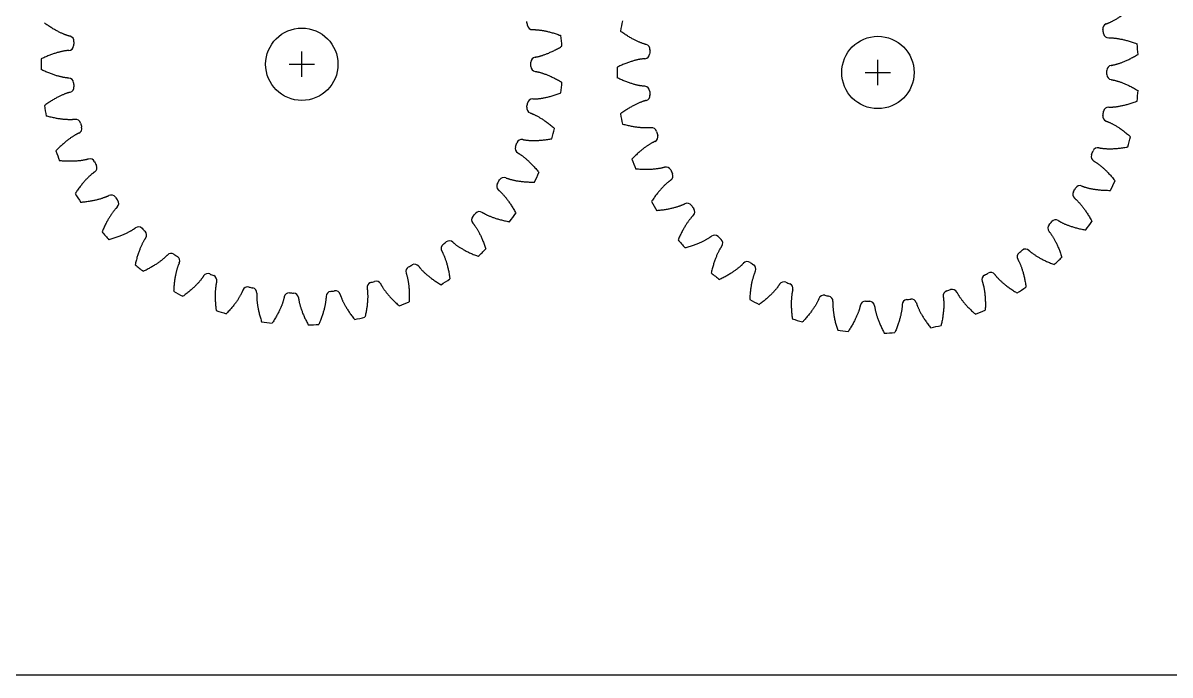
# Model space of a CAD drawing. Extents: x 2.5 to 99.9, y 257.1 to 300.1.
# Drawn here: x 22.79 to 57.67, y 257.14 to 276.97 of the extents above; entities that cross this region are included whole.
import ezdxf

# ---------------------------------------------------------------- set-up
doc = ezdxf.new("R2010")
doc.units = 0
doc.header["$LTSCALE"] = 12.7
for name, color, linetype in [('CENTERMARKS', 7, 'CONTINUOUS'), ('SKETCHED_GEOMETRY', 1, 'CONTINUOUS'), ('VISIBLE', 1, 'CONTINUOUS')]:
    doc.layers.add(name, color=color, linetype=linetype)

msp = doc.modelspace()

# ---------------------------------------------------------------- linework, layer by layer
at = {"layer": 'CENTERMARKS', "linetype": 'CONTINUOUS'}
for p, q in [((31.267, 275.332), (31.267, 276.102)), ((30.882, 275.717), (31.652, 275.717)), ((48.785, 275.082), (48.785, 275.852)), ((48.4, 275.467), (49.17, 275.467))]:
    msp.add_line(p, q, dxfattribs=at)
at = {"layer": 'SKETCHED_GEOMETRY'}
msp.add_line((99.9, 257.138), (2.466, 257.138), dxfattribs=at)
at = {"layer": 'VISIBLE'}
for centre in [(31.267, 275.717), (48.785, 275.467)]:
    msp.add_circle(centre, 1.1, dxfattribs=at)
for centre, radius, start, end in [((31.267, 275.717), 6.964, 9.7675, 10.8039), ((48.785, 275.467), 7.929, 168.5526, 170.876), ((38.282, 276.925), 0.154, 189.7675, 271.6783), ((55.777, 276.801), 0.154, 108.8932, 190.8039), ((48.785, 275.467), 6.964, 9.7675, 10.8039), ((55.8, 276.674), 0.154, 189.7675, 271.6783), ((24.172, 276.291), 0.154, 273.4646, 355.3753), ((24.183, 276.419), 0.154, 354.339, 76.2497), ((31.267, 275.717), 6.964, 174.339, 175.3753), ((31.267, 275.717), 7.929, 3.9812, 6.3045), ((41.701, 276.169), 0.154, 354.339, 76.2497), ((48.785, 275.467), 7.929, 3.9812, 6.3045), ((38.385, 275.781), 0.154, 98.6074, 180.5182), ((41.69, 276.041), 0.154, 273.4646, 355.3753), ((48.785, 275.467), 6.964, 174.339, 175.3753), ((31.267, 275.717), 7.929, 178.8383, 181.1617), ((31.267, 275.717), 6.964, 359.4818, 0.5182), ((38.385, 275.652), 0.154, 179.4818, 261.3926), ((48.785, 275.467), 7.929, 178.8383, 181.1617), ((55.903, 275.531), 0.154, 98.6074, 180.5182), ((24.172, 275.143), 0.154, 4.6247, 86.5354), ((48.785, 275.467), 6.964, 359.4818, 0.5182), ((55.903, 275.402), 0.154, 179.4818, 261.3926), ((24.183, 275.015), 0.154, 283.7503, 5.661), ((31.267, 275.717), 6.964, 184.6247, 185.661), ((31.267, 275.717), 7.929, 353.6955, 356.0188), ((41.69, 274.893), 0.154, 4.6247, 86.5354), ((48.785, 275.467), 6.964, 184.6247, 185.661), ((48.785, 275.467), 7.929, 353.6955, 356.0188), ((31.267, 275.717), 6.964, 349.1961, 350.2325), ((38.282, 274.509), 0.154, 88.3217, 170.2325), ((41.701, 274.764), 0.154, 283.7503, 5.661), ((31.267, 275.717), 7.929, 189.124, 191.4474), ((38.259, 274.383), 0.154, 169.1961, 251.1068), ((48.785, 275.467), 7.929, 189.124, 191.4474), ((48.785, 275.467), 6.964, 349.1961, 350.2325), ((55.8, 274.259), 0.154, 88.3217, 170.2325), ((24.388, 273.885), 0.154, 14.9104, 96.8211), ((31.267, 275.717), 6.964, 194.9104, 195.9468), ((55.777, 274.132), 0.154, 169.1961, 251.1068), ((24.423, 273.761), 0.154, 294.036, 15.9468), ((31.267, 275.717), 7.929, 343.4098, 345.7331), ((41.906, 273.635), 0.154, 14.9104, 96.8211), ((41.941, 273.511), 0.154, 294.036, 15.9468), ((48.785, 275.467), 6.964, 194.9104, 195.9468), ((48.785, 275.467), 7.929, 343.4098, 345.7331), ((37.909, 273.155), 0.154, 158.9104, 240.8211), ((31.267, 275.717), 6.964, 338.9104, 339.9468), ((37.954, 273.276), 0.154, 78.036, 159.9468), ((55.472, 273.026), 0.154, 78.036, 159.9468), ((31.267, 275.717), 7.929, 199.4098, 201.7331), ((24.826, 272.686), 0.154, 25.1961, 107.1068), ((48.785, 275.467), 7.929, 199.4098, 201.7331), ((55.427, 272.905), 0.154, 158.9104, 240.8211), ((48.785, 275.467), 6.964, 338.9104, 339.9468), ((31.267, 275.717), 6.964, 205.1961, 206.2325), ((24.882, 272.57), 0.154, 304.3217, 26.2325), ((42.344, 272.436), 0.154, 25.1961, 107.1068), ((48.785, 275.467), 6.964, 205.1961, 206.2325), ((37.345, 272.011), 0.154, 148.6247, 230.5354), ((31.267, 275.717), 6.964, 328.6247, 329.661), ((37.411, 272.121), 0.154, 67.7503, 149.661), ((31.267, 275.717), 7.929, 333.124, 335.4474), ((42.4, 272.32), 0.154, 304.3217, 26.2325), ((48.785, 275.467), 7.929, 333.124, 335.4474), ((31.267, 275.717), 7.929, 209.6955, 212.0188), ((25.471, 271.585), 0.154, 35.4818, 117.3926), ((54.863, 271.76), 0.154, 148.6247, 230.5354), ((48.785, 275.467), 6.964, 328.6247, 329.661), ((54.929, 271.871), 0.154, 67.7503, 149.661), ((31.267, 275.717), 6.964, 215.4818, 216.5182), ((25.546, 271.481), 0.154, 314.6074, 36.5182), ((48.785, 275.467), 7.929, 209.6955, 212.0188), ((42.989, 271.335), 0.154, 35.4818, 117.3926), ((48.785, 275.467), 6.964, 215.4818, 216.5182), ((36.585, 270.985), 0.154, 138.339, 220.2497), ((31.267, 275.717), 6.964, 318.339, 319.3753), ((36.67, 271.082), 0.154, 57.4646, 139.3753), ((31.267, 275.717), 7.929, 322.8383, 325.1617), ((43.064, 271.231), 0.154, 314.6074, 36.5182), ((26.301, 270.616), 0.154, 45.7675, 127.6783), ((31.267, 275.717), 6.964, 225.7675, 226.8039), ((54.103, 270.735), 0.154, 138.339, 220.2497), ((48.785, 275.467), 6.964, 318.339, 319.3753), ((54.188, 270.832), 0.154, 57.4646, 139.3753), ((48.785, 275.467), 7.929, 322.8383, 325.1617), ((31.267, 275.717), 7.929, 219.9812, 222.3045), ((26.394, 270.527), 0.154, 324.8932, 46.8039), ((35.756, 270.192), 0.154, 47.1789, 129.0896), ((48.785, 275.467), 7.929, 219.9812, 222.3045), ((43.82, 270.366), 0.154, 45.7675, 127.6783), ((48.785, 275.467), 6.964, 225.7675, 226.8039), ((43.913, 270.277), 0.154, 324.8932, 46.8039), ((35.655, 270.112), 0.154, 128.0532, 209.964), ((31.267, 275.717), 6.964, 308.0532, 309.0896), ((31.267, 275.717), 7.929, 312.5526, 314.876), ((48.785, 275.467), 6.964, 308.0532, 309.0896), ((53.274, 269.942), 0.154, 47.1789, 129.0896), ((27.292, 269.812), 0.154, 56.0532, 137.964), ((31.267, 275.717), 6.964, 236.0532, 237.0896), ((27.399, 269.741), 0.154, 335.1789, 57.0896), ((44.81, 269.561), 0.154, 56.0532, 137.964), ((48.785, 275.467), 6.964, 236.0532, 237.0896), ((53.173, 269.861), 0.154, 128.0532, 209.964), ((48.785, 275.467), 7.929, 312.5526, 314.876), ((31.267, 275.717), 7.929, 230.2669, 232.5902), ((28.41, 269.197), 0.154, 66.339, 148.2497), ((31.267, 275.717), 6.964, 246.339, 247.3753), ((34.583, 269.418), 0.154, 117.7675, 199.6783), ((31.267, 275.717), 6.964, 297.7675, 298.8039), ((34.697, 269.479), 0.154, 36.8932, 118.8039), ((48.785, 275.467), 7.929, 230.2669, 232.5902), ((44.918, 269.491), 0.154, 335.1789, 57.0896), ((52.102, 269.168), 0.154, 117.7675, 199.6783), ((48.785, 275.467), 6.964, 297.7675, 298.8039), ((52.215, 269.229), 0.154, 36.8932, 118.8039), ((28.529, 269.146), 0.154, 345.4646, 67.3753), ((29.62, 268.791), 0.154, 76.6247, 158.5354), ((33.405, 268.927), 0.154, 107.4818, 189.3926), ((31.267, 275.717), 6.964, 287.4818, 288.5182), ((33.528, 268.967), 0.154, 26.6074, 108.5182), ((31.267, 275.717), 7.929, 302.2669, 304.5902), ((45.928, 268.947), 0.154, 66.339, 148.2497), ((48.785, 275.467), 6.964, 246.339, 247.3753), ((46.047, 268.896), 0.154, 345.4646, 67.3753), ((31.267, 275.717), 7.929, 240.5526, 242.876), ((31.267, 275.717), 6.964, 256.6247, 257.661), ((29.746, 268.763), 0.154, 355.7503, 77.661), ((30.883, 268.609), 0.154, 86.9104, 168.8211), ((31.267, 275.717), 6.964, 266.9104, 267.9468), ((31.012, 268.603), 0.154, 6.036, 87.9468), ((32.159, 268.654), 0.154, 97.1961, 179.1068), ((31.267, 275.717), 6.964, 277.1961, 278.2325), ((32.286, 268.672), 0.154, 16.3217, 98.2325), ((47.138, 268.541), 0.154, 76.6247, 158.5354), ((48.785, 275.467), 6.964, 256.6247, 257.661), ((47.264, 268.513), 0.154, 355.7503, 77.661), ((50.924, 268.677), 0.154, 107.4818, 189.3926), ((48.785, 275.467), 6.964, 287.4818, 288.5182), ((51.046, 268.717), 0.154, 26.6074, 108.5182), ((48.785, 275.467), 7.929, 302.2669, 304.5902), ((31.267, 275.717), 7.929, 291.9812, 294.3045), ((48.785, 275.467), 7.929, 240.5526, 242.876), ((48.402, 268.358), 0.154, 86.9104, 168.8211), ((48.785, 275.467), 6.964, 266.9104, 267.9468), ((48.53, 268.353), 0.154, 6.036, 87.9468), ((49.677, 268.404), 0.154, 97.1961, 179.1068), ((48.785, 275.467), 6.964, 277.1961, 278.2325), ((49.804, 268.422), 0.154, 16.3217, 98.2325), ((31.267, 275.717), 7.929, 250.8383, 253.1617), ((31.267, 275.717), 7.929, 281.6955, 284.0188), ((48.785, 275.467), 7.929, 250.8383, 253.1617), ((48.785, 275.467), 7.929, 291.9812, 294.3045), ((31.267, 275.717), 7.929, 261.124, 263.4474), ((31.267, 275.717), 7.929, 271.4098, 273.7331), ((48.785, 275.467), 7.929, 261.124, 263.4474), ((48.785, 275.467), 7.929, 271.4098, 273.7331), ((48.785, 275.467), 7.929, 281.6955, 284.0188)]:
    msp.add_arc(centre, radius, start, end, dxfattribs=at)
for points in [[(55.728, 276.947), (55.733, 276.949), (55.745, 276.953), (55.765, 276.96), (55.787, 276.969), (55.812, 276.98), (55.839, 276.992), (55.868, 277.005), (55.9, 277.021), (55.933, 277.039), (55.969, 277.058), (56.007, 277.08), (56.047, 277.104), (56.089, 277.13), (56.133, 277.159), (56.178, 277.19), (56.225, 277.223), (56.274, 277.259), (56.324, 277.298), (56.375, 277.34), (56.424, 277.381), (56.455, 277.408), (56.469, 277.421)], [(24.22, 276.569), (24.214, 276.57), (24.202, 276.573), (24.182, 276.579), (24.159, 276.586), (24.133, 276.594), (24.105, 276.604), (24.075, 276.615), (24.042, 276.627), (24.007, 276.642), (23.969, 276.658), (23.93, 276.676), (23.888, 276.697), (23.844, 276.719), (23.798, 276.743), (23.75, 276.77), (23.7, 276.799), (23.648, 276.831), (23.595, 276.865), (23.54, 276.902), (23.487, 276.938), (23.454, 276.963), (23.439, 276.974)], [(38.287, 276.77), (38.293, 276.771), (38.305, 276.771), (38.326, 276.771), (38.35, 276.77), (38.377, 276.769), (38.407, 276.767), (38.439, 276.765), (38.474, 276.761), (38.512, 276.757), (38.552, 276.751), (38.595, 276.744), (38.641, 276.736), (38.69, 276.726), (38.74, 276.714), (38.794, 276.701), (38.85, 276.686), (38.908, 276.67), (38.969, 276.651), (39.031, 276.63), (39.091, 276.609), (39.13, 276.594), (39.148, 276.588)], [(41.738, 276.319), (41.732, 276.32), (41.72, 276.323), (41.7, 276.329), (41.677, 276.336), (41.651, 276.344), (41.623, 276.353), (41.593, 276.364), (41.56, 276.377), (41.525, 276.392), (41.487, 276.408), (41.448, 276.426), (41.406, 276.446), (41.362, 276.469), (41.316, 276.493), (41.268, 276.52), (41.218, 276.549), (41.166, 276.581), (41.113, 276.615), (41.058, 276.652), (41.006, 276.688), (40.972, 276.713), (40.957, 276.724)], [(55.805, 276.52), (55.811, 276.52), (55.823, 276.521), (55.845, 276.521), (55.868, 276.52), (55.895, 276.519), (55.925, 276.517), (55.957, 276.515), (55.992, 276.511), (56.03, 276.506), (56.07, 276.501), (56.114, 276.494), (56.159, 276.485), (56.208, 276.476), (56.259, 276.464), (56.312, 276.451), (56.368, 276.436), (56.426, 276.419), (56.487, 276.401), (56.55, 276.38), (56.609, 276.359), (56.649, 276.344), (56.666, 276.337)], [(24.181, 276.137), (24.175, 276.137), (24.163, 276.136), (24.142, 276.134), (24.118, 276.131), (24.091, 276.128), (24.062, 276.123), (24.03, 276.118), (23.995, 276.111), (23.958, 276.103), (23.918, 276.094), (23.876, 276.083), (23.831, 276.071), (23.784, 276.056), (23.734, 276.041), (23.682, 276.023), (23.628, 276.003), (23.572, 275.981), (23.513, 275.957), (23.452, 275.93), (23.394, 275.904), (23.357, 275.886), (23.34, 275.878)], [(38.362, 275.934), (38.368, 275.935), (38.38, 275.937), (38.401, 275.94), (38.425, 275.945), (38.451, 275.951), (38.48, 275.958), (38.511, 275.966), (38.545, 275.976), (38.581, 275.987), (38.62, 276), (38.661, 276.015), (38.705, 276.031), (38.75, 276.049), (38.798, 276.07), (38.849, 276.092), (38.901, 276.117), (38.955, 276.144), (39.012, 276.173), (39.07, 276.205), (39.125, 276.236), (39.161, 276.258), (39.177, 276.267)], [(55.88, 275.683), (55.886, 275.684), (55.899, 275.686), (55.919, 275.69), (55.943, 275.695), (55.969, 275.701), (55.998, 275.708), (56.029, 275.716), (56.063, 275.726), (56.099, 275.737), (56.138, 275.75), (56.179, 275.764), (56.223, 275.781), (56.269, 275.799), (56.317, 275.819), (56.367, 275.842), (56.419, 275.866), (56.473, 275.893), (56.53, 275.923), (56.588, 275.954), (56.643, 275.986), (56.679, 276.008), (56.695, 276.017)], [(41.699, 275.887), (41.693, 275.886), (41.681, 275.885), (41.66, 275.884), (41.636, 275.881), (41.609, 275.877), (41.58, 275.873), (41.548, 275.867), (41.514, 275.861), (41.476, 275.853), (41.437, 275.844), (41.394, 275.833), (41.349, 275.82), (41.302, 275.806), (41.252, 275.79), (41.2, 275.772), (41.146, 275.753), (41.09, 275.731), (41.031, 275.707), (40.97, 275.68), (40.912, 275.654), (40.875, 275.635), (40.858, 275.627)], [(24.181, 275.297), (24.175, 275.297), (24.163, 275.298), (24.142, 275.3), (24.118, 275.303), (24.091, 275.306), (24.062, 275.31), (24.03, 275.316), (23.995, 275.323), (23.958, 275.331), (23.918, 275.34), (23.876, 275.351), (23.831, 275.363), (23.784, 275.377), (23.734, 275.393), (23.682, 275.411), (23.628, 275.431), (23.572, 275.453), (23.513, 275.477), (23.452, 275.503), (23.394, 275.53), (23.357, 275.548), (23.34, 275.556)], [(38.362, 275.5), (38.368, 275.499), (38.38, 275.497), (38.401, 275.493), (38.425, 275.489), (38.451, 275.483), (38.48, 275.476), (38.511, 275.467), (38.545, 275.458), (38.581, 275.446), (38.62, 275.434), (38.661, 275.419), (38.705, 275.403), (38.75, 275.384), (38.798, 275.364), (38.849, 275.342), (38.901, 275.317), (38.955, 275.29), (39.012, 275.261), (39.07, 275.229), (39.125, 275.198), (39.161, 275.176), (39.177, 275.166)], [(41.699, 275.047), (41.693, 275.047), (41.681, 275.048), (41.66, 275.05), (41.636, 275.052), (41.609, 275.056), (41.58, 275.06), (41.548, 275.066), (41.514, 275.072), (41.476, 275.08), (41.437, 275.09), (41.394, 275.1), (41.349, 275.113), (41.302, 275.127), (41.252, 275.143), (41.2, 275.161), (41.146, 275.181), (41.09, 275.203), (41.031, 275.227), (40.97, 275.253), (40.912, 275.28), (40.875, 275.298), (40.858, 275.306)], [(55.88, 275.25), (55.886, 275.249), (55.899, 275.247), (55.919, 275.243), (55.943, 275.238), (55.969, 275.233), (55.998, 275.225), (56.029, 275.217), (56.063, 275.207), (56.099, 275.196), (56.138, 275.183), (56.179, 275.169), (56.223, 275.152), (56.269, 275.134), (56.317, 275.114), (56.367, 275.091), (56.419, 275.067), (56.473, 275.04), (56.53, 275.011), (56.588, 274.979), (56.643, 274.947), (56.679, 274.926), (56.695, 274.916)], [(24.22, 274.865), (24.214, 274.864), (24.202, 274.86), (24.182, 274.855), (24.159, 274.848), (24.133, 274.84), (24.105, 274.83), (24.075, 274.819), (24.042, 274.806), (24.007, 274.792), (23.969, 274.776), (23.93, 274.757), (23.888, 274.737), (23.844, 274.715), (23.798, 274.69), (23.75, 274.663), (23.7, 274.634), (23.648, 274.603), (23.595, 274.568), (23.54, 274.532), (23.487, 274.495), (23.454, 274.471), (23.439, 274.46)], [(38.287, 274.663), (38.293, 274.663), (38.305, 274.663), (38.326, 274.663), (38.35, 274.663), (38.377, 274.664), (38.407, 274.666), (38.439, 274.669), (38.474, 274.672), (38.512, 274.677), (38.552, 274.683), (38.595, 274.69), (38.641, 274.698), (38.69, 274.708), (38.74, 274.719), (38.794, 274.732), (38.85, 274.747), (38.908, 274.764), (38.969, 274.783), (39.031, 274.804), (39.091, 274.825), (39.13, 274.84), (39.148, 274.846)], [(41.738, 274.615), (41.732, 274.613), (41.72, 274.61), (41.7, 274.605), (41.677, 274.598), (41.651, 274.59), (41.623, 274.58), (41.593, 274.569), (41.56, 274.556), (41.525, 274.542), (41.487, 274.525), (41.448, 274.507), (41.406, 274.487), (41.362, 274.465), (41.316, 274.44), (41.268, 274.413), (41.218, 274.384), (41.166, 274.352), (41.113, 274.318), (41.058, 274.281), (41.006, 274.245), (40.972, 274.22), (40.957, 274.209)], [(55.805, 274.413), (55.811, 274.413), (55.823, 274.413), (55.845, 274.413), (55.868, 274.413), (55.895, 274.414), (55.925, 274.416), (55.957, 274.419), (55.992, 274.422), (56.03, 274.427), (56.07, 274.432), (56.114, 274.439), (56.159, 274.448), (56.208, 274.458), (56.259, 274.469), (56.312, 274.482), (56.368, 274.497), (56.426, 274.514), (56.487, 274.533), (56.55, 274.553), (56.609, 274.575), (56.649, 274.589), (56.666, 274.596)], [(38.209, 274.237), (38.215, 274.235), (38.227, 274.231), (38.247, 274.223), (38.269, 274.214), (38.294, 274.204), (38.321, 274.192), (38.35, 274.178), (38.381, 274.162), (38.415, 274.145), (38.451, 274.125), (38.489, 274.104), (38.529, 274.08), (38.571, 274.053), (38.614, 274.025), (38.66, 273.994), (38.707, 273.96), (38.756, 273.924), (38.806, 273.885), (38.857, 273.844), (38.906, 273.803), (38.937, 273.775), (38.951, 273.763)], [(24.37, 274.038), (24.364, 274.038), (24.352, 274.036), (24.331, 274.034), (24.307, 274.033), (24.28, 274.031), (24.25, 274.031), (24.218, 274.03), (24.183, 274.031), (24.145, 274.032), (24.104, 274.034), (24.06, 274.037), (24.014, 274.041), (23.965, 274.047), (23.913, 274.053), (23.859, 274.062), (23.802, 274.071), (23.742, 274.083), (23.68, 274.096), (23.616, 274.111), (23.554, 274.127), (23.514, 274.138), (23.496, 274.143)], [(41.888, 273.788), (41.882, 273.787), (41.87, 273.786), (41.849, 273.784), (41.825, 273.782), (41.798, 273.781), (41.768, 273.78), (41.736, 273.78), (41.701, 273.78), (41.663, 273.781), (41.622, 273.784), (41.578, 273.787), (41.532, 273.791), (41.483, 273.796), (41.431, 273.803), (41.377, 273.811), (41.32, 273.821), (41.26, 273.833), (41.198, 273.846), (41.134, 273.861), (41.072, 273.877), (41.032, 273.888), (41.014, 273.893)], [(55.728, 273.986), (55.733, 273.985), (55.745, 273.98), (55.765, 273.973), (55.787, 273.964), (55.812, 273.954), (55.839, 273.942), (55.868, 273.928), (55.9, 273.912), (55.933, 273.895), (55.969, 273.875), (56.007, 273.853), (56.047, 273.829), (56.089, 273.803), (56.133, 273.775), (56.178, 273.744), (56.225, 273.71), (56.274, 273.674), (56.324, 273.635), (56.375, 273.593), (56.424, 273.553), (56.455, 273.525), (56.469, 273.513)], [(24.485, 273.62), (24.48, 273.618), (24.469, 273.613), (24.45, 273.604), (24.428, 273.593), (24.405, 273.58), (24.379, 273.566), (24.351, 273.549), (24.321, 273.531), (24.289, 273.51), (24.255, 273.488), (24.219, 273.463), (24.181, 273.435), (24.142, 273.405), (24.101, 273.373), (24.059, 273.338), (24.015, 273.3), (23.969, 273.26), (23.923, 273.217), (23.875, 273.171), (23.831, 273.126), (23.802, 273.095), (23.789, 273.082)], [(37.986, 273.427), (37.992, 273.426), (38.004, 273.423), (38.025, 273.419), (38.048, 273.416), (38.075, 273.412), (38.104, 273.408), (38.137, 273.405), (38.172, 273.402), (38.21, 273.4), (38.251, 273.398), (38.294, 273.398), (38.341, 273.398), (38.39, 273.399), (38.442, 273.401), (38.497, 273.404), (38.555, 273.409), (38.615, 273.415), (38.678, 273.423), (38.744, 273.432), (38.806, 273.442), (38.847, 273.45), (38.866, 273.453)], [(42.003, 273.37), (41.998, 273.368), (41.987, 273.362), (41.968, 273.353), (41.946, 273.342), (41.923, 273.33), (41.897, 273.315), (41.869, 273.299), (41.839, 273.281), (41.807, 273.26), (41.773, 273.237), (41.737, 273.212), (41.699, 273.185), (41.66, 273.155), (41.619, 273.123), (41.577, 273.088), (41.533, 273.05), (41.488, 273.01), (41.441, 272.967), (41.394, 272.921), (41.349, 272.876), (41.32, 272.845), (41.307, 272.832)], [(55.504, 273.177), (55.51, 273.175), (55.522, 273.173), (55.543, 273.169), (55.567, 273.165), (55.593, 273.162), (55.622, 273.158), (55.655, 273.155), (55.69, 273.152), (55.728, 273.15), (55.769, 273.148), (55.812, 273.147), (55.859, 273.147), (55.908, 273.148), (55.96, 273.151), (56.015, 273.154), (56.073, 273.159), (56.133, 273.165), (56.196, 273.172), (56.262, 273.182), (56.324, 273.192), (56.366, 273.199), (56.384, 273.203)], [(24.781, 272.834), (24.775, 272.832), (24.763, 272.828), (24.743, 272.823), (24.719, 272.817), (24.693, 272.811), (24.664, 272.805), (24.632, 272.799), (24.598, 272.793), (24.56, 272.787), (24.519, 272.782), (24.476, 272.777), (24.43, 272.773), (24.38, 272.77), (24.328, 272.767), (24.273, 272.765), (24.216, 272.765), (24.155, 272.766), (24.092, 272.768), (24.025, 272.771), (23.962, 272.775), (23.92, 272.779), (23.902, 272.781)], [(37.834, 273.021), (37.839, 273.018), (37.85, 273.012), (37.868, 273.001), (37.888, 272.988), (37.91, 272.974), (37.935, 272.957), (37.961, 272.938), (37.99, 272.917), (38.02, 272.894), (38.051, 272.868), (38.085, 272.84), (38.12, 272.809), (38.156, 272.776), (38.194, 272.74), (38.233, 272.702), (38.274, 272.66), (38.315, 272.616), (38.357, 272.569), (38.401, 272.518), (38.441, 272.47), (38.467, 272.437), (38.479, 272.422)], [(24.969, 272.443), (24.964, 272.44), (24.953, 272.433), (24.936, 272.42), (24.917, 272.406), (24.896, 272.389), (24.873, 272.37), (24.849, 272.349), (24.823, 272.326), (24.795, 272.3), (24.765, 272.271), (24.735, 272.24), (24.702, 272.207), (24.669, 272.17), (24.635, 272.131), (24.599, 272.089), (24.563, 272.044), (24.525, 271.997), (24.487, 271.946), (24.449, 271.892), (24.413, 271.84), (24.39, 271.805), (24.38, 271.789)], [(42.299, 272.584), (42.293, 272.582), (42.281, 272.578), (42.261, 272.573), (42.237, 272.567), (42.211, 272.561), (42.182, 272.554), (42.151, 272.548), (42.116, 272.542), (42.078, 272.537), (42.038, 272.532), (41.994, 272.527), (41.948, 272.523), (41.899, 272.519), (41.847, 272.517), (41.792, 272.515), (41.734, 272.515), (41.673, 272.515), (41.61, 272.517), (41.544, 272.521), (41.48, 272.525), (41.439, 272.529), (41.42, 272.531)], [(55.352, 272.771), (55.357, 272.768), (55.368, 272.761), (55.386, 272.751), (55.406, 272.738), (55.429, 272.723), (55.453, 272.707), (55.479, 272.688), (55.508, 272.667), (55.538, 272.643), (55.57, 272.618), (55.603, 272.59), (55.638, 272.559), (55.675, 272.526), (55.712, 272.49), (55.751, 272.451), (55.792, 272.41), (55.833, 272.366), (55.876, 272.318), (55.919, 272.268), (55.959, 272.219), (55.985, 272.187), (55.997, 272.172)], [(37.469, 272.264), (37.474, 272.262), (37.486, 272.257), (37.506, 272.25), (37.529, 272.242), (37.554, 272.233), (37.582, 272.225), (37.613, 272.216), (37.648, 272.207), (37.684, 272.198), (37.724, 272.189), (37.767, 272.18), (37.813, 272.172), (37.862, 272.164), (37.913, 272.157), (37.968, 272.15), (38.025, 272.145), (38.086, 272.14), (38.149, 272.136), (38.215, 272.134), (38.279, 272.132), (38.321, 272.133), (38.339, 272.133)], [(42.487, 272.193), (42.482, 272.19), (42.472, 272.182), (42.455, 272.17), (42.435, 272.155), (42.414, 272.139), (42.392, 272.12), (42.367, 272.099), (42.341, 272.075), (42.313, 272.05), (42.283, 272.021), (42.253, 271.99), (42.221, 271.956), (42.187, 271.92), (42.153, 271.881), (42.117, 271.839), (42.081, 271.794), (42.044, 271.746), (42.006, 271.695), (41.967, 271.642), (41.931, 271.589), (41.908, 271.554), (41.898, 271.539)], [(37.247, 271.892), (37.251, 271.888), (37.261, 271.88), (37.277, 271.866), (37.294, 271.85), (37.314, 271.831), (37.335, 271.811), (37.358, 271.787), (37.382, 271.762), (37.407, 271.733), (37.434, 271.702), (37.462, 271.669), (37.491, 271.632), (37.521, 271.593), (37.551, 271.551), (37.583, 271.506), (37.615, 271.458), (37.648, 271.407), (37.681, 271.353), (37.715, 271.296), (37.746, 271.241), (37.766, 271.204), (37.775, 271.188)], [(54.987, 272.014), (54.993, 272.011), (55.004, 272.007), (55.024, 271.999), (55.047, 271.991), (55.072, 271.983), (55.1, 271.974), (55.132, 271.965), (55.166, 271.956), (55.203, 271.947), (55.242, 271.939), (55.285, 271.93), (55.331, 271.922), (55.38, 271.914), (55.431, 271.907), (55.486, 271.9), (55.544, 271.894), (55.604, 271.89), (55.667, 271.886), (55.734, 271.883), (55.797, 271.882), (55.839, 271.882), (55.857, 271.882)], [(25.4, 271.722), (25.394, 271.719), (25.383, 271.713), (25.364, 271.704), (25.342, 271.694), (25.318, 271.684), (25.29, 271.673), (25.26, 271.661), (25.227, 271.649), (25.191, 271.637), (25.152, 271.624), (25.11, 271.612), (25.065, 271.599), (25.017, 271.587), (24.967, 271.575), (24.913, 271.564), (24.856, 271.553), (24.796, 271.543), (24.734, 271.534), (24.668, 271.525), (24.605, 271.518), (24.563, 271.515), (24.545, 271.513)], [(42.918, 271.472), (42.913, 271.469), (42.901, 271.463), (42.882, 271.454), (42.86, 271.444), (42.836, 271.434), (42.808, 271.422), (42.778, 271.411), (42.745, 271.399), (42.709, 271.386), (42.67, 271.374), (42.628, 271.361), (42.583, 271.349), (42.536, 271.337), (42.485, 271.325), (42.431, 271.314), (42.374, 271.303), (42.314, 271.293), (42.252, 271.283), (42.186, 271.275), (42.123, 271.268), (42.081, 271.264), (42.063, 271.263)], [(54.765, 271.641), (54.769, 271.638), (54.779, 271.63), (54.795, 271.616), (54.813, 271.6), (54.832, 271.581), (54.853, 271.56), (54.876, 271.537), (54.9, 271.511), (54.925, 271.483), (54.952, 271.452), (54.98, 271.419), (55.009, 271.382), (55.039, 271.343), (55.07, 271.301), (55.101, 271.256), (55.133, 271.208), (55.166, 271.157), (55.199, 271.103), (55.233, 271.046), (55.264, 270.991), (55.284, 270.954), (55.293, 270.937)], [(25.654, 271.371), (25.65, 271.367), (25.641, 271.358), (25.627, 271.343), (25.611, 271.325), (25.593, 271.305), (25.574, 271.282), (25.553, 271.257), (25.532, 271.229), (25.509, 271.199), (25.485, 271.166), (25.46, 271.13), (25.435, 271.091), (25.408, 271.049), (25.381, 271.005), (25.354, 270.957), (25.326, 270.906), (25.298, 270.853), (25.27, 270.796), (25.241, 270.736), (25.215, 270.678), (25.199, 270.639), (25.192, 270.622)], [(36.753, 271.212), (36.758, 271.209), (36.768, 271.202), (36.787, 271.191), (36.807, 271.18), (36.831, 271.167), (36.857, 271.153), (36.886, 271.139), (36.918, 271.124), (36.953, 271.108), (36.991, 271.093), (37.031, 271.076), (37.075, 271.06), (37.121, 271.044), (37.171, 271.027), (37.223, 271.011), (37.279, 270.995), (37.338, 270.98), (37.399, 270.965), (37.464, 270.951), (37.526, 270.938), (37.567, 270.931), (37.586, 270.927)], [(43.173, 271.121), (43.168, 271.117), (43.16, 271.108), (43.145, 271.093), (43.129, 271.075), (43.111, 271.055), (43.092, 271.032), (43.071, 271.007), (43.05, 270.979), (43.027, 270.949), (43.003, 270.916), (42.978, 270.88), (42.953, 270.841), (42.926, 270.799), (42.9, 270.754), (42.872, 270.707), (42.844, 270.656), (42.816, 270.602), (42.788, 270.546), (42.759, 270.486), (42.733, 270.428), (42.717, 270.389), (42.71, 270.372)], [(26.207, 270.738), (26.203, 270.735), (26.193, 270.727), (26.175, 270.715), (26.156, 270.701), (26.133, 270.686), (26.109, 270.67), (26.081, 270.653), (26.05, 270.636), (26.017, 270.617), (25.981, 270.598), (25.942, 270.578), (25.9, 270.558), (25.855, 270.538), (25.807, 270.517), (25.756, 270.496), (25.703, 270.475), (25.646, 270.455), (25.585, 270.434), (25.522, 270.414), (25.461, 270.396), (25.421, 270.385), (25.403, 270.38)], [(36.468, 270.885), (36.471, 270.881), (36.479, 270.871), (36.493, 270.855), (36.507, 270.836), (36.523, 270.814), (36.54, 270.79), (36.558, 270.763), (36.577, 270.733), (36.597, 270.701), (36.618, 270.666), (36.639, 270.628), (36.661, 270.587), (36.684, 270.543), (36.707, 270.496), (36.73, 270.446), (36.753, 270.393), (36.776, 270.337), (36.799, 270.278), (36.822, 270.216), (36.843, 270.156), (36.856, 270.116), (36.861, 270.098)], [(54.271, 270.962), (54.276, 270.959), (54.287, 270.952), (54.305, 270.941), (54.325, 270.929), (54.349, 270.916), (54.375, 270.903), (54.404, 270.888), (54.436, 270.874), (54.471, 270.858), (54.509, 270.842), (54.549, 270.826), (54.593, 270.81), (54.639, 270.793), (54.689, 270.777), (54.742, 270.761), (54.797, 270.745), (54.856, 270.73), (54.917, 270.715), (54.982, 270.7), (55.044, 270.688), (55.086, 270.68), (55.104, 270.677)], [(26.521, 270.439), (26.517, 270.434), (26.51, 270.424), (26.498, 270.406), (26.486, 270.386), (26.472, 270.363), (26.457, 270.337), (26.441, 270.309), (26.425, 270.277), (26.408, 270.243), (26.391, 270.207), (26.373, 270.167), (26.354, 270.124), (26.336, 270.078), (26.317, 270.029), (26.299, 269.978), (26.281, 269.923), (26.263, 269.865), (26.245, 269.804), (26.228, 269.74), (26.212, 269.678), (26.203, 269.638), (26.199, 269.62)], [(43.725, 270.488), (43.721, 270.485), (43.711, 270.477), (43.694, 270.465), (43.674, 270.451), (43.652, 270.436), (43.627, 270.42), (43.599, 270.403), (43.569, 270.385), (43.535, 270.367), (43.499, 270.348), (43.46, 270.328), (43.418, 270.308), (43.373, 270.287), (43.325, 270.267), (43.275, 270.246), (43.221, 270.225), (43.164, 270.205), (43.104, 270.184), (43.04, 270.164), (42.98, 270.146), (42.939, 270.135), (42.921, 270.13)], [(53.986, 270.635), (53.989, 270.631), (53.997, 270.621), (54.011, 270.605), (54.025, 270.585), (54.041, 270.564), (54.058, 270.54), (54.076, 270.513), (54.095, 270.483), (54.115, 270.451), (54.136, 270.416), (54.157, 270.377), (54.179, 270.337), (54.202, 270.293), (54.225, 270.246), (54.248, 270.196), (54.271, 270.143), (54.294, 270.087), (54.317, 270.028), (54.34, 269.966), (54.361, 269.906), (54.374, 269.866), (54.379, 269.848)], [(35.521, 270.035), (35.524, 270.029), (35.53, 270.018), (35.54, 270), (35.551, 269.979), (35.563, 269.954), (35.575, 269.928), (35.588, 269.898), (35.602, 269.865), (35.616, 269.83), (35.63, 269.792), (35.644, 269.75), (35.659, 269.706), (35.673, 269.659), (35.687, 269.609), (35.701, 269.555), (35.714, 269.499), (35.727, 269.44), (35.739, 269.378), (35.75, 269.312), (35.76, 269.25), (35.766, 269.208), (35.768, 269.19)], [(35.86, 270.305), (35.865, 270.301), (35.874, 270.292), (35.89, 270.279), (35.908, 270.263), (35.929, 270.246), (35.952, 270.228), (35.979, 270.209), (36.007, 270.189), (36.039, 270.167), (36.073, 270.145), (36.11, 270.122), (36.15, 270.098), (36.193, 270.073), (36.239, 270.049), (36.288, 270.023), (36.339, 269.998), (36.394, 269.972), (36.452, 269.946), (36.513, 269.921), (36.572, 269.897), (36.612, 269.883), (36.629, 269.876)], [(44.039, 270.188), (44.035, 270.184), (44.028, 270.173), (44.017, 270.156), (44.004, 270.135), (43.99, 270.112), (43.975, 270.087), (43.96, 270.058), (43.943, 270.027), (43.926, 269.993), (43.909, 269.956), (43.891, 269.916), (43.872, 269.874), (43.854, 269.828), (43.836, 269.779), (43.817, 269.727), (43.799, 269.673), (43.781, 269.615), (43.763, 269.554), (43.746, 269.49), (43.73, 269.428), (43.721, 269.387), (43.717, 269.369)], [(53.378, 270.055), (53.383, 270.051), (53.392, 270.042), (53.408, 270.028), (53.426, 270.013), (53.447, 269.996), (53.471, 269.978), (53.497, 269.959), (53.525, 269.938), (53.557, 269.917), (53.591, 269.895), (53.628, 269.871), (53.668, 269.848), (53.711, 269.823), (53.757, 269.798), (53.806, 269.773), (53.857, 269.748), (53.912, 269.722), (53.97, 269.696), (54.031, 269.67), (54.09, 269.647), (54.13, 269.632), (54.147, 269.626)], [(27.177, 269.915), (27.174, 269.911), (27.165, 269.901), (27.15, 269.886), (27.134, 269.869), (27.114, 269.85), (27.093, 269.83), (27.068, 269.809), (27.042, 269.786), (27.012, 269.762), (26.98, 269.736), (26.945, 269.71), (26.907, 269.683), (26.867, 269.655), (26.824, 269.626), (26.777, 269.596), (26.728, 269.566), (26.675, 269.536), (26.62, 269.505), (26.561, 269.474), (26.505, 269.445), (26.467, 269.427), (26.45, 269.419)], [(27.539, 269.676), (27.537, 269.671), (27.532, 269.659), (27.523, 269.64), (27.514, 269.618), (27.505, 269.593), (27.495, 269.565), (27.485, 269.534), (27.474, 269.5), (27.463, 269.464), (27.453, 269.424), (27.442, 269.382), (27.432, 269.337), (27.422, 269.288), (27.413, 269.237), (27.404, 269.183), (27.395, 269.126), (27.388, 269.065), (27.381, 269.002), (27.376, 268.936), (27.372, 268.873), (27.37, 268.831), (27.369, 268.813)], [(44.696, 269.665), (44.692, 269.66), (44.683, 269.651), (44.669, 269.636), (44.652, 269.619), (44.632, 269.6), (44.611, 269.58), (44.586, 269.559), (44.56, 269.536), (44.53, 269.512), (44.498, 269.486), (44.463, 269.46), (44.426, 269.433), (44.385, 269.404), (44.342, 269.375), (44.295, 269.346), (44.246, 269.316), (44.194, 269.285), (44.138, 269.255), (44.08, 269.224), (44.023, 269.195), (43.985, 269.177), (43.968, 269.169)], [(53.039, 269.784), (53.042, 269.779), (53.048, 269.768), (53.058, 269.75), (53.069, 269.728), (53.081, 269.704), (53.094, 269.677), (53.107, 269.648), (53.12, 269.615), (53.134, 269.58), (53.148, 269.541), (53.162, 269.5), (53.177, 269.456), (53.191, 269.409), (53.205, 269.358), (53.219, 269.305), (53.232, 269.249), (53.245, 269.19), (53.257, 269.127), (53.269, 269.062), (53.278, 268.999), (53.284, 268.958), (53.286, 268.94)], [(34.438, 269.366), (34.44, 269.361), (34.444, 269.349), (34.451, 269.329), (34.458, 269.306), (34.465, 269.28), (34.472, 269.251), (34.48, 269.22), (34.487, 269.185), (34.495, 269.148), (34.502, 269.108), (34.509, 269.065), (34.515, 269.018), (34.52, 268.969), (34.525, 268.918), (34.529, 268.863), (34.532, 268.805), (34.534, 268.744), (34.535, 268.681), (34.535, 268.615), (34.533, 268.551), (34.531, 268.509), (34.53, 268.491)], [(34.82, 269.572), (34.824, 269.567), (34.831, 269.557), (34.844, 269.541), (34.86, 269.522), (34.877, 269.502), (34.897, 269.48), (34.919, 269.456), (34.944, 269.431), (34.971, 269.404), (35.001, 269.376), (35.033, 269.347), (35.068, 269.316), (35.106, 269.285), (35.147, 269.252), (35.19, 269.218), (35.237, 269.184), (35.286, 269.149), (35.339, 269.113), (35.394, 269.077), (35.448, 269.043), (35.484, 269.022), (35.5, 269.013)], [(45.057, 269.426), (45.055, 269.421), (45.05, 269.409), (45.042, 269.39), (45.033, 269.367), (45.023, 269.342), (45.013, 269.314), (45.003, 269.284), (44.992, 269.25), (44.982, 269.214), (44.971, 269.174), (44.96, 269.132), (44.95, 269.086), (44.94, 269.038), (44.931, 268.987), (44.922, 268.932), (44.913, 268.875), (44.906, 268.815), (44.899, 268.752), (44.894, 268.686), (44.89, 268.623), (44.888, 268.581), (44.887, 268.562)], [(52.338, 269.321), (52.342, 269.317), (52.349, 269.307), (52.363, 269.29), (52.378, 269.272), (52.395, 269.252), (52.415, 269.23), (52.437, 269.206), (52.462, 269.181), (52.489, 269.154), (52.519, 269.126), (52.551, 269.097), (52.586, 269.066), (52.624, 269.034), (52.665, 269.002), (52.708, 268.968), (52.755, 268.934), (52.804, 268.899), (52.857, 268.863), (52.912, 268.827), (52.966, 268.793), (53.002, 268.772), (53.018, 268.762)], [(28.279, 269.278), (28.276, 269.273), (28.269, 269.262), (28.258, 269.245), (28.244, 269.225), (28.228, 269.203), (28.211, 269.18), (28.191, 269.154), (28.168, 269.127), (28.144, 269.098), (28.117, 269.067), (28.087, 269.035), (28.055, 269.001), (28.02, 268.966), (27.983, 268.93), (27.942, 268.893), (27.899, 268.854), (27.853, 268.815), (27.804, 268.775), (27.752, 268.734), (27.701, 268.696), (27.667, 268.671), (27.652, 268.66)], [(28.678, 269.108), (28.676, 269.102), (28.673, 269.09), (28.669, 269.069), (28.664, 269.046), (28.659, 269.019), (28.654, 268.99), (28.649, 268.958), (28.645, 268.923), (28.641, 268.885), (28.638, 268.844), (28.635, 268.801), (28.633, 268.754), (28.632, 268.705), (28.631, 268.653), (28.632, 268.598), (28.634, 268.54), (28.638, 268.48), (28.643, 268.416), (28.649, 268.35), (28.656, 268.287), (28.662, 268.246), (28.665, 268.228)], [(33.666, 269.036), (33.668, 269.031), (33.674, 269.02), (33.684, 269.001), (33.696, 268.98), (33.71, 268.957), (33.725, 268.932), (33.743, 268.905), (33.762, 268.875), (33.784, 268.844), (33.809, 268.811), (33.835, 268.777), (33.864, 268.74), (33.896, 268.703), (33.93, 268.663), (33.967, 268.622), (34.006, 268.58), (34.049, 268.537), (34.094, 268.492), (34.142, 268.447), (34.189, 268.404), (34.221, 268.377), (34.235, 268.365)], [(45.797, 269.028), (45.794, 269.023), (45.787, 269.012), (45.776, 268.994), (45.762, 268.975), (45.747, 268.953), (45.729, 268.929), (45.709, 268.904), (45.687, 268.876), (45.662, 268.847), (45.635, 268.817), (45.605, 268.785), (45.573, 268.751), (45.538, 268.716), (45.501, 268.68), (45.46, 268.643), (45.417, 268.604), (45.371, 268.565), (45.322, 268.525), (45.27, 268.484), (45.219, 268.445), (45.185, 268.421), (45.17, 268.41)], [(51.956, 269.116), (51.958, 269.11), (51.962, 269.099), (51.969, 269.078), (51.976, 269.056), (51.983, 269.03), (51.991, 269.001), (51.998, 268.97), (52.006, 268.935), (52.013, 268.898), (52.02, 268.858), (52.027, 268.814), (52.033, 268.768), (52.038, 268.719), (52.043, 268.667), (52.047, 268.612), (52.05, 268.555), (52.053, 268.494), (52.053, 268.431), (52.053, 268.364), (52.051, 268.301), (52.049, 268.259), (52.048, 268.241)], [(29.477, 268.848), (29.475, 268.842), (29.47, 268.831), (29.462, 268.811), (29.452, 268.79), (29.44, 268.765), (29.427, 268.739), (29.412, 268.71), (29.395, 268.679), (29.376, 268.646), (29.355, 268.611), (29.331, 268.575), (29.306, 268.536), (29.278, 268.495), (29.247, 268.453), (29.214, 268.409), (29.179, 268.363), (29.14, 268.316), (29.099, 268.268), (29.055, 268.218), (29.012, 268.172), (28.983, 268.141), (28.97, 268.128)], [(29.9, 268.751), (29.899, 268.746), (29.898, 268.733), (29.897, 268.712), (29.897, 268.688), (29.897, 268.661), (29.897, 268.632), (29.898, 268.599), (29.9, 268.564), (29.903, 268.526), (29.907, 268.485), (29.912, 268.442), (29.918, 268.396), (29.926, 268.347), (29.935, 268.296), (29.946, 268.242), (29.958, 268.185), (29.972, 268.126), (29.988, 268.065), (30.006, 268.001), (30.025, 267.941), (30.038, 267.901), (30.044, 267.883)], [(30.732, 268.639), (30.731, 268.633), (30.728, 268.621), (30.724, 268.6), (30.718, 268.577), (30.711, 268.551), (30.703, 268.522), (30.693, 268.492), (30.682, 268.458), (30.669, 268.422), (30.654, 268.384), (30.638, 268.344), (30.619, 268.301), (30.599, 268.256), (30.577, 268.209), (30.552, 268.16), (30.525, 268.109), (30.496, 268.056), (30.464, 268.001), (30.43, 267.944), (30.396, 267.89), (30.373, 267.855), (30.362, 267.84)], [(31.165, 268.619), (31.166, 268.613), (31.167, 268.601), (31.17, 268.58), (31.174, 268.556), (31.179, 268.53), (31.184, 268.501), (31.191, 268.469), (31.199, 268.435), (31.209, 268.398), (31.22, 268.359), (31.233, 268.317), (31.247, 268.273), (31.264, 268.226), (31.282, 268.177), (31.302, 268.126), (31.324, 268.073), (31.349, 268.017), (31.375, 267.96), (31.404, 267.9), (31.433, 267.844), (31.453, 267.807), (31.462, 267.791)], [(32.005, 268.657), (32.005, 268.651), (32.004, 268.638), (32.003, 268.617), (32.002, 268.593), (31.999, 268.567), (31.996, 268.537), (31.992, 268.505), (31.987, 268.47), (31.981, 268.433), (31.973, 268.393), (31.964, 268.35), (31.954, 268.304), (31.942, 268.257), (31.928, 268.206), (31.913, 268.154), (31.896, 268.098), (31.876, 268.041), (31.855, 267.981), (31.831, 267.919), (31.807, 267.86), (31.791, 267.822), (31.783, 267.805)], [(32.434, 268.715), (32.436, 268.71), (32.44, 268.697), (32.446, 268.677), (32.454, 268.655), (32.463, 268.63), (32.474, 268.602), (32.487, 268.572), (32.501, 268.54), (32.517, 268.505), (32.535, 268.469), (32.555, 268.43), (32.577, 268.389), (32.601, 268.346), (32.628, 268.301), (32.657, 268.254), (32.688, 268.206), (32.722, 268.156), (32.759, 268.104), (32.798, 268.05), (32.837, 268), (32.863, 267.967), (32.874, 267.953)], [(33.253, 268.902), (33.254, 268.896), (33.256, 268.884), (33.259, 268.863), (33.262, 268.839), (33.264, 268.812), (33.267, 268.783), (33.268, 268.751), (33.269, 268.715), (33.27, 268.677), (33.27, 268.636), (33.269, 268.593), (33.267, 268.546), (33.263, 268.497), (33.259, 268.445), (33.253, 268.39), (33.246, 268.333), (33.237, 268.273), (33.226, 268.21), (33.214, 268.145), (33.201, 268.083), (33.192, 268.042), (33.188, 268.024)], [(46.196, 268.857), (46.195, 268.852), (46.191, 268.839), (46.187, 268.819), (46.182, 268.795), (46.177, 268.769), (46.172, 268.74), (46.168, 268.708), (46.163, 268.673), (46.159, 268.635), (46.156, 268.594), (46.153, 268.551), (46.151, 268.504), (46.15, 268.455), (46.15, 268.403), (46.15, 268.348), (46.153, 268.29), (46.156, 268.229), (46.161, 268.166), (46.167, 268.1), (46.174, 268.037), (46.18, 267.996), (46.183, 267.977)], [(46.995, 268.598), (46.993, 268.592), (46.988, 268.581), (46.98, 268.561), (46.97, 268.539), (46.958, 268.515), (46.945, 268.489), (46.93, 268.46), (46.913, 268.429), (46.894, 268.396), (46.873, 268.361), (46.849, 268.324), (46.824, 268.285), (46.796, 268.245), (46.765, 268.203), (46.732, 268.159), (46.697, 268.113), (46.658, 268.066), (46.617, 268.018), (46.573, 267.968), (46.53, 267.921), (46.501, 267.891), (46.488, 267.878)], [(50.771, 268.652), (50.772, 268.646), (50.774, 268.634), (50.777, 268.613), (50.78, 268.589), (50.782, 268.562), (50.785, 268.533), (50.786, 268.5), (50.788, 268.465), (50.788, 268.427), (50.788, 268.386), (50.787, 268.342), (50.785, 268.296), (50.781, 268.247), (50.777, 268.195), (50.771, 268.14), (50.764, 268.083), (50.755, 268.023), (50.745, 267.96), (50.732, 267.895), (50.719, 267.833), (50.71, 267.792), (50.706, 267.774)], [(51.184, 268.786), (51.186, 268.781), (51.192, 268.769), (51.202, 268.751), (51.214, 268.73), (51.228, 268.707), (51.243, 268.682), (51.261, 268.654), (51.281, 268.625), (51.303, 268.594), (51.327, 268.561), (51.353, 268.527), (51.382, 268.49), (51.414, 268.452), (51.448, 268.413), (51.485, 268.372), (51.524, 268.33), (51.567, 268.287), (51.612, 268.242), (51.66, 268.197), (51.707, 268.154), (51.739, 268.126), (51.753, 268.114)], [(47.418, 268.501), (47.417, 268.495), (47.417, 268.483), (47.416, 268.462), (47.415, 268.438), (47.415, 268.411), (47.415, 268.381), (47.416, 268.349), (47.418, 268.314), (47.421, 268.276), (47.425, 268.235), (47.43, 268.192), (47.437, 268.146), (47.444, 268.097), (47.453, 268.046), (47.464, 267.992), (47.476, 267.935), (47.49, 267.876), (47.507, 267.815), (47.525, 267.751), (47.543, 267.69), (47.556, 267.65), (47.562, 267.633)], [(48.25, 268.388), (48.249, 268.383), (48.247, 268.37), (48.242, 268.35), (48.236, 268.326), (48.229, 268.301), (48.221, 268.272), (48.211, 268.241), (48.2, 268.208), (48.187, 268.172), (48.172, 268.134), (48.156, 268.093), (48.138, 268.051), (48.117, 268.006), (48.095, 267.959), (48.07, 267.909), (48.043, 267.858), (48.014, 267.805), (47.982, 267.75), (47.948, 267.694), (47.914, 267.64), (47.891, 267.605), (47.88, 267.59)], [(48.683, 268.369), (48.684, 268.363), (48.686, 268.351), (48.688, 268.33), (48.692, 268.306), (48.697, 268.28), (48.702, 268.251), (48.709, 268.219), (48.718, 268.185), (48.727, 268.148), (48.738, 268.108), (48.751, 268.067), (48.765, 268.022), (48.782, 267.976), (48.8, 267.927), (48.82, 267.876), (48.842, 267.822), (48.867, 267.767), (48.893, 267.709), (48.922, 267.65), (48.951, 267.593), (48.971, 267.557), (48.98, 267.54)], [(49.523, 268.407), (49.523, 268.401), (49.522, 268.388), (49.521, 268.367), (49.52, 268.343), (49.518, 268.316), (49.514, 268.287), (49.51, 268.255), (49.505, 268.22), (49.499, 268.182), (49.491, 268.142), (49.483, 268.1), (49.472, 268.054), (49.46, 268.006), (49.446, 267.956), (49.431, 267.903), (49.414, 267.848), (49.394, 267.791), (49.373, 267.731), (49.349, 267.669), (49.325, 267.61), (49.309, 267.572), (49.301, 267.555)], [(49.952, 268.465), (49.954, 268.459), (49.958, 268.447), (49.964, 268.427), (49.972, 268.404), (49.981, 268.379), (49.992, 268.352), (50.005, 268.322), (50.019, 268.29), (50.035, 268.255), (50.053, 268.218), (50.073, 268.179), (50.095, 268.139), (50.119, 268.096), (50.146, 268.051), (50.175, 268.004), (50.206, 267.955), (50.24, 267.905), (50.277, 267.853), (50.316, 267.8), (50.355, 267.75), (50.381, 267.717), (50.392, 267.703)]]:
    msp.add_open_spline(points, degree=3, knots=[0.1571616, 0.1571616, 0.1571616, 0.1571616, 0.1842777, 0.2136563, 0.2449322, 0.2779967, 0.3127579, 0.3491368, 0.3870644, 0.42648, 0.4673293, 0.5095637, 0.5531392, 0.5980157, 0.6441567, 0.6915283, 0.7400993, 0.7898409, 0.8407261, 0.8927299, 0.9458285, 0.9873226, 0.9873226, 0.9873226, 0.9873226], dxfattribs=at)

doc.saveas('drawing.dxf')
